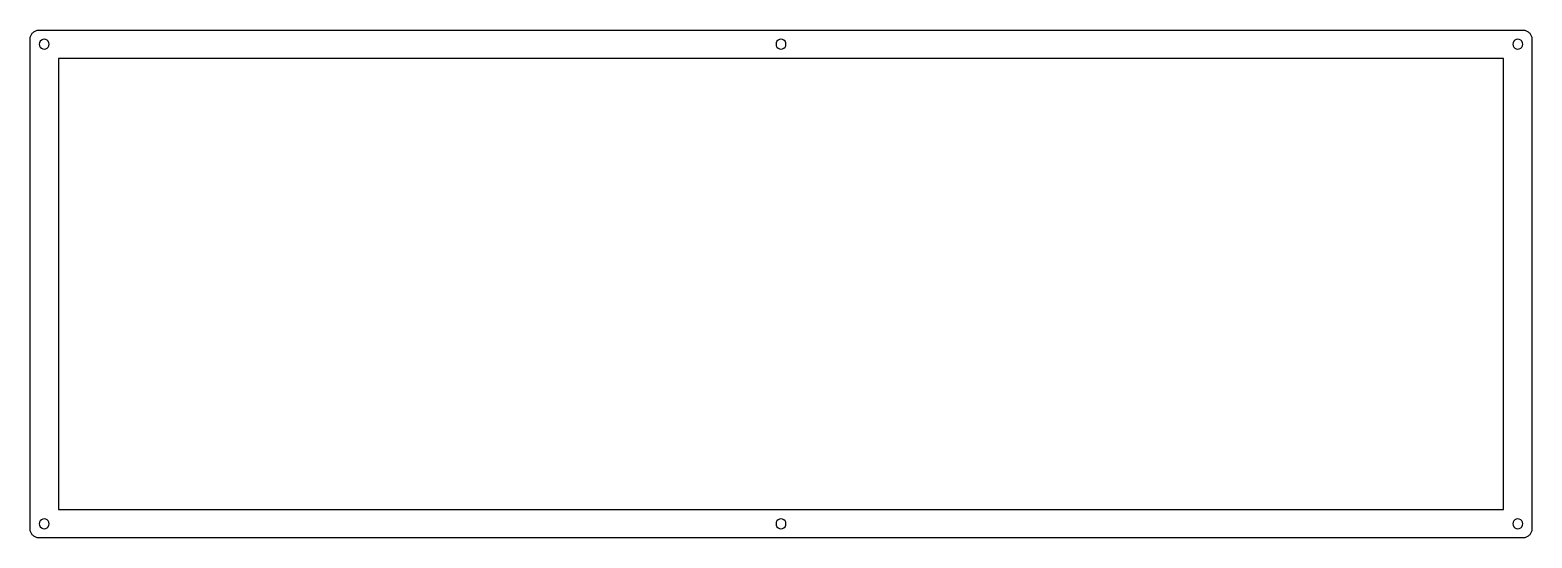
# Model space of a CAD drawing. Extents: x 0 to 317, y 0 to 108.
import ezdxf

# ---------------------------------------------------------------- set-up
doc = ezdxf.new("R2010")
doc.units = 0
doc.layers.get('0').update_dxf_attribs({"linetype": 'CONTINUOUS'})

msp = doc.modelspace()

# ---------------------------------------------------------------- linework, layer by layer
at = {"color": 0}
for p, q in [((0.095085, 105.501), (0.101975, 105.658)), ((0.095085, 2.25034), (0.095085, 105.501)), ((0.101975, 105.658), (0.119889, 105.815)), ((0.119889, 105.815), (0.150206, 105.968)), ((0.150206, 105.968), (0.192925, 106.121)), ((0.192925, 106.121), (0.248047, 106.267)), ((0.248047, 106.267), (0.312815, 106.409)), ((0.312815, 106.409), (0.389985, 106.547)), ((0.389985, 106.547), (0.4768, 106.678)), ((0.4768, 106.678), (0.574643, 106.801)), ((0.574643, 106.801), (0.680752, 106.916)), ((0.680752, 106.916), (0.796505, 107.023)), ((0.796505, 107.023), (0.919152, 107.12)), ((0.919152, 107.12), (1.05006, 107.207)), ((1.05006, 107.207), (1.18787, 107.284)), ((1.18787, 107.284), (1.32981, 107.349)), ((1.32981, 107.349), (1.47588, 107.404)), ((1.47588, 107.404), (1.62884, 107.447)), ((1.62884, 107.447), (1.7818, 107.477)), ((1.7818, 107.477), (1.9389, 107.495)), ((1.9389, 107.495), (2.096, 107.502)), ((2.096, 104.827), (2.04501, 104.502)), ((2.096, 107.502), (314.897, 107.502)), ((2.24482, 105.12), (2.096, 104.827)), ((2.47771, 105.352), (2.24482, 105.12)), ((2.76986, 105.501), (2.47771, 105.352)), ((3.09507, 105.552), (2.76986, 105.501)), ((3.41891, 105.501), (3.09507, 105.552)), ((3.71242, 105.352), (3.41891, 105.501)), ((3.94395, 105.12), (3.71242, 105.352)), ((4.09416, 104.827), (3.94395, 105.12)), ((4.14514, 104.502), (4.09416, 104.827)), ((157.496, 104.827), (157.445, 104.502)), ((157.646, 105.12), (157.496, 104.827)), ((157.879, 105.352), (157.646, 105.12)), ((158.171, 105.501), (157.879, 105.352)), ((158.495, 105.552), (158.171, 105.501)), ((158.819, 105.501), (158.495, 105.552)), ((159.112, 105.352), (158.819, 105.501)), ((159.344, 105.12), (159.112, 105.352)), ((159.494, 104.827), (159.344, 105.12)), ((159.545, 104.502), (159.494, 104.827)), ((312.897, 104.827), (312.847, 104.502)), ((313.046, 105.12), (312.897, 104.827)), ((313.279, 105.352), (313.046, 105.12)), ((313.571, 105.501), (313.279, 105.352)), ((313.896, 105.552), (313.571, 105.501)), ((314.22, 105.501), (313.896, 105.552)), ((314.514, 105.352), (314.22, 105.501)), ((314.745, 105.12), (314.514, 105.352)), ((314.894, 104.827), (314.745, 105.12)), ((314.947, 104.502), (314.894, 104.827)), ((314.897, 107.502), (315.053, 107.495)), ((315.053, 107.495), (315.208, 107.477)), ((315.208, 107.477), (315.363, 107.447)), ((315.363, 107.447), (315.514, 107.404)), ((315.514, 107.404), (315.662, 107.349)), ((315.662, 107.349), (315.803, 107.284)), ((315.803, 107.284), (315.94, 107.207)), ((315.94, 107.207), (316.071, 107.12)), ((316.071, 107.12), (316.195, 107.023)), ((316.195, 107.023), (316.311, 106.916)), ((316.311, 106.916), (316.417, 106.801)), ((316.417, 106.801), (316.515, 106.678)), ((316.515, 106.678), (316.601, 106.547)), ((316.601, 106.547), (316.679, 106.409)), ((316.679, 106.409), (316.743, 106.267)), ((316.743, 106.267), (316.799, 106.121)), ((316.799, 106.121), (316.84, 105.968)), ((316.84, 105.968), (316.872, 105.815)), ((316.872, 105.815), (316.89, 105.658)), ((316.89, 105.658), (316.896, 105.501)), ((316.896, 105.501), (316.896, 2.25171)), ((2.04501, 104.502), (2.096, 104.178)), ((2.096, 104.178), (2.24482, 103.885)), ((2.24482, 103.885), (2.47771, 103.653)), ((2.47771, 103.653), (2.76986, 103.503)), ((2.76986, 103.503), (3.09507, 103.452)), ((3.09507, 103.452), (3.41891, 103.503)), ((3.41891, 103.503), (3.71242, 103.653)), ((3.71242, 103.653), (3.94395, 103.885)), ((3.94395, 103.885), (4.09416, 104.178)), ((4.09416, 104.178), (4.14514, 104.502)), ((6.09367, 101.504), (6.09367, 82.4509)), ((310.896, 101.504), (6.09367, 101.504)), ((157.445, 104.502), (157.496, 104.178)), ((157.496, 104.178), (157.646, 103.885)), ((157.646, 103.885), (157.879, 103.653)), ((157.879, 103.653), (158.171, 103.503)), ((158.171, 103.503), (158.495, 103.452)), ((158.495, 103.452), (158.819, 103.503)), ((158.819, 103.503), (159.112, 103.653)), ((159.112, 103.653), (159.344, 103.885)), ((159.344, 103.885), (159.494, 104.178)), ((159.494, 104.178), (159.545, 104.502)), ((310.896, 6.25217), (310.896, 101.504)), ((312.847, 104.502), (312.897, 104.178)), ((312.897, 104.178), (313.046, 103.885)), ((313.046, 103.885), (313.279, 103.653)), ((313.279, 103.653), (313.571, 103.503)), ((313.571, 103.503), (313.896, 103.452)), ((313.896, 103.452), (314.22, 103.503)), ((314.22, 103.503), (314.514, 103.653)), ((314.514, 103.653), (314.745, 103.885)), ((314.745, 103.885), (314.894, 104.178)), ((314.894, 104.178), (314.947, 104.502)), ((6.09367, 82.4509), (6.09505, 82.4509)), ((6.09505, 82.4509), (6.09505, 63.4023)), ((6.09505, 63.4023), (6.09367, 63.4023)), ((6.09367, 63.4023), (6.09367, 44.3509)), ((6.09367, 44.3509), (6.09505, 44.3509)), ((6.09505, 44.3509), (6.09505, 6.25217)), ((2.096, 3.576), (2.04501, 3.25079)), ((2.04501, 3.25079), (2.096, 2.92695)), ((2.24482, 3.86814), (2.096, 3.576)), ((2.47771, 4.10104), (2.24482, 3.86814)), ((2.76986, 4.24988), (2.47771, 4.10104)), ((3.09507, 4.30085), (2.76986, 4.24988)), ((3.41891, 4.24988), (3.09507, 4.30085)), ((3.71242, 4.10104), (3.41891, 4.24988)), ((3.94395, 3.86814), (3.71242, 4.10104)), ((4.09416, 3.576), (3.94395, 3.86814)), ((4.14514, 3.25079), (4.09416, 3.576)), ((4.09416, 2.92695), (4.14514, 3.25079)), ((6.09505, 6.25217), (310.896, 6.25217)), ((157.496, 3.576), (157.445, 3.25079)), ((157.445, 3.25079), (157.496, 2.92695)), ((157.646, 3.86814), (157.496, 3.576)), ((157.879, 4.10104), (157.646, 3.86814)), ((158.171, 4.24988), (157.879, 4.10104)), ((158.495, 4.30085), (158.171, 4.24988)), ((158.819, 4.24988), (158.495, 4.30085)), ((159.112, 4.10104), (158.819, 4.24988)), ((159.344, 3.86814), (159.112, 4.10104)), ((159.494, 3.576), (159.344, 3.86814)), ((159.545, 3.25079), (159.494, 3.576)), ((159.494, 2.92695), (159.545, 3.25079)), ((312.897, 3.576), (312.847, 3.25079)), ((312.847, 3.25079), (312.897, 2.92695)), ((313.046, 3.86814), (312.897, 3.576)), ((313.279, 4.10104), (313.046, 3.86814)), ((313.571, 4.24988), (313.279, 4.10104)), ((313.896, 4.30085), (313.571, 4.24988)), ((314.22, 4.24988), (313.896, 4.30085)), ((314.514, 4.10104), (314.22, 4.24988)), ((314.745, 3.86814), (314.514, 4.10104)), ((314.894, 3.576), (314.745, 3.86814)), ((314.947, 3.25079), (314.894, 3.576)), ((314.894, 2.92695), (314.947, 3.25079)), ((0.101975, 2.09462), (0.095085, 2.25034)), ((0.119889, 1.9389), (0.101975, 2.09462)), ((0.150206, 1.78456), (0.119889, 1.9389)), ((0.192925, 1.63298), (0.150206, 1.78456)), ((0.248047, 1.48553), (0.192925, 1.63298)), ((0.312815, 1.34359), (0.248047, 1.48553)), ((0.389985, 1.20716), (0.312815, 1.34359)), ((0.4768, 1.07625), (0.389985, 1.20716)), ((0.574643, 0.952225), (0.4768, 1.07625)), ((0.680752, 0.836468), (0.574643, 0.952225)), ((0.796505, 0.730359), (0.680752, 0.836468)), ((0.919152, 0.63252), (0.796505, 0.730359)), ((1.05006, 0.545705), (0.919152, 0.63252)), ((1.18787, 0.468535), (1.05006, 0.545705)), ((1.32981, 0.403765), (1.18787, 0.468535)), ((1.47588, 0.348644), (1.32981, 0.403765)), ((1.62884, 0.307303), (1.47588, 0.348644)), ((1.7818, 0.275608), (1.62884, 0.307303)), ((1.9389, 0.257693), (1.7818, 0.275608)), ((2.096, 0.252181), (1.9389, 0.257693)), ((2.096, 2.92695), (2.24482, 2.63343)), ((314.897, 0.252181), (2.096, 0.252181)), ((2.24482, 2.63343), (2.47771, 2.40192)), ((2.47771, 2.40192), (2.76986, 2.25309)), ((2.76986, 2.25309), (3.09507, 2.20073)), ((3.09507, 2.20073), (3.41891, 2.25309)), ((3.41891, 2.25309), (3.71242, 2.40192)), ((3.71242, 2.40192), (3.94395, 2.63343)), ((3.94395, 2.63343), (4.09416, 2.92695)), ((157.496, 2.92695), (157.646, 2.63343)), ((157.646, 2.63343), (157.879, 2.40192)), ((157.879, 2.40192), (158.171, 2.25309)), ((158.171, 2.25309), (158.495, 2.20073)), ((158.495, 2.20073), (158.819, 2.25309)), ((158.819, 2.25309), (159.112, 2.40192)), ((159.112, 2.40192), (159.344, 2.63343)), ((159.344, 2.63343), (159.494, 2.92695)), ((312.897, 2.92695), (313.046, 2.63343)), ((313.046, 2.63343), (313.279, 2.40192)), ((313.279, 2.40192), (313.571, 2.25309)), ((313.571, 2.25309), (313.896, 2.20073)), ((313.896, 2.20073), (314.22, 2.25309)), ((314.22, 2.25309), (314.514, 2.40192)), ((314.514, 2.40192), (314.745, 2.63343)), ((314.745, 2.63343), (314.894, 2.92695)), ((315.053, 0.257693), (314.897, 0.252181)), ((315.208, 0.275608), (315.053, 0.257693)), ((315.363, 0.307303), (315.208, 0.275608)), ((315.514, 0.348644), (315.363, 0.307303)), ((315.662, 0.403765), (315.514, 0.348644)), ((315.803, 0.468535), (315.662, 0.403765)), ((315.94, 0.545705), (315.803, 0.468535)), ((316.071, 0.63252), (315.94, 0.545705)), ((316.195, 0.730359), (316.071, 0.63252)), ((316.311, 0.836468), (316.195, 0.730359)), ((316.417, 0.952225), (316.311, 0.836468)), ((316.515, 1.07625), (316.417, 0.952225)), ((316.601, 1.20716), (316.515, 1.07625)), ((316.679, 1.34359), (316.601, 1.20716)), ((316.743, 1.48553), (316.679, 1.34359)), ((316.799, 1.63298), (316.743, 1.48553)), ((316.84, 1.78456), (316.799, 1.63298)), ((316.872, 1.9389), (316.84, 1.78456)), ((316.89, 2.09462), (316.872, 1.9389)), ((316.896, 2.25171), (316.89, 2.09462))]:
    msp.add_line(p, q, dxfattribs=at)

doc.saveas('drawing.dxf')
